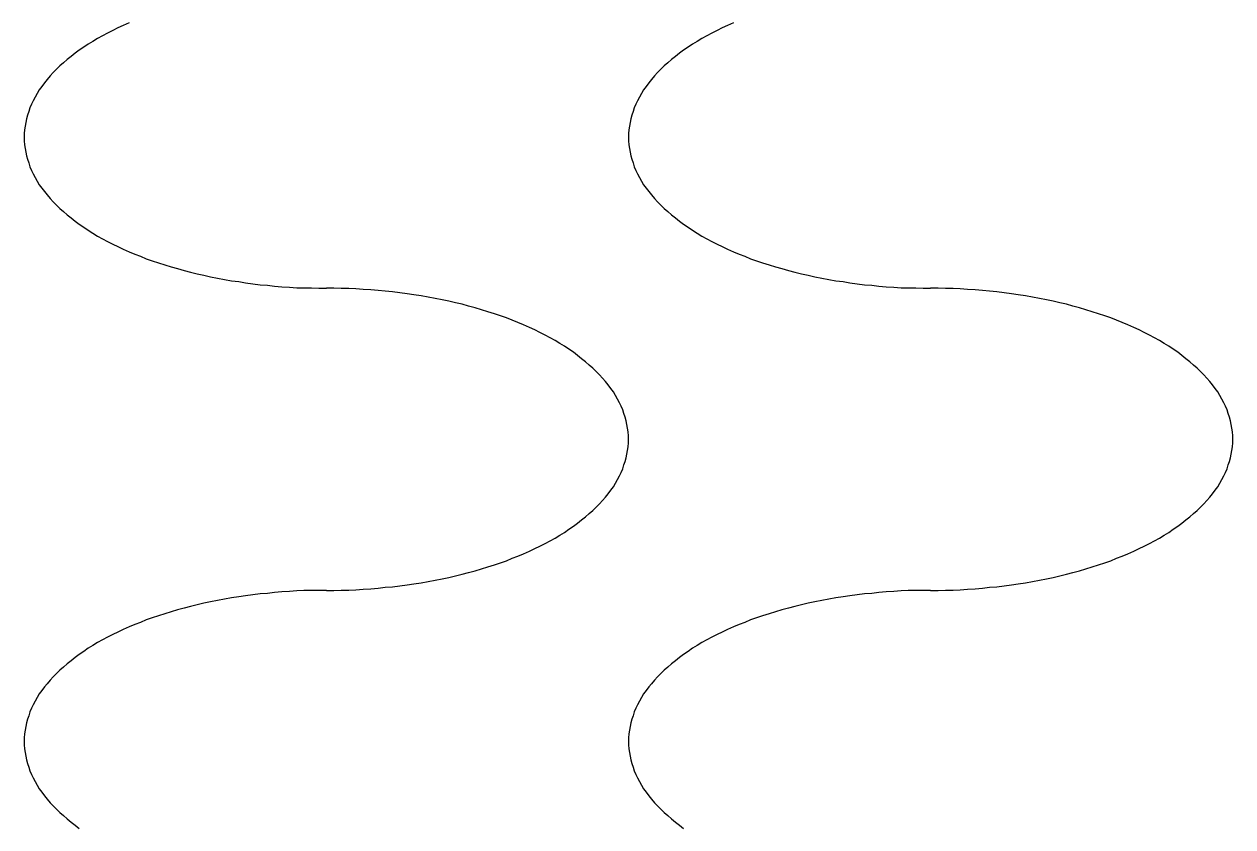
# Model space of a CAD drawing. Extents: x 0 to 40, y 0 to 70.
# Drawn here: x 29.6 to 30, y 51.5217 to 51.7874 of the extents above; entities that cross this region are included whole.
import ezdxf

# ---------------------------------------------------------------- set-up
doc = ezdxf.new("R2010")
doc.units = 0
doc.layers.add('AL_FOIL', color=2, linetype='CONTINUOUS')

msp = doc.modelspace()

# ---------------------------------------------------------------- linework, layer by layer
at = {"layer": 'AL_FOIL'}
for p, q in [((29.6276, 51.7845), (29.6259, 51.7836)), ((29.6293, 51.7854), (29.6276, 51.7845)), ((29.631, 51.7862), (29.6293, 51.7854)), ((29.6328, 51.787), (29.631, 51.7862)), ((29.6347, 51.7879), (29.6328, 51.787)), ((29.8276, 51.7845), (29.8259, 51.7836)), ((29.8293, 51.7854), (29.8276, 51.7845)), ((29.831, 51.7862), (29.8293, 51.7854)), ((29.8328, 51.787), (29.831, 51.7862)), ((29.8347, 51.7879), (29.8328, 51.787)), ((29.6212, 51.7808), (29.6197, 51.7798)), ((29.6227, 51.7817), (29.6212, 51.7808)), ((29.6243, 51.7827), (29.6227, 51.7817)), ((29.6259, 51.7836), (29.6243, 51.7827)), ((29.8212, 51.7808), (29.8197, 51.7798)), ((29.8227, 51.7817), (29.8212, 51.7808)), ((29.8243, 51.7827), (29.8227, 51.7817)), ((29.8259, 51.7836), (29.8243, 51.7827)), ((29.6155, 51.7767), (29.6142, 51.7757)), ((29.6169, 51.7778), (29.6155, 51.7767)), ((29.6182, 51.7788), (29.6169, 51.7778)), ((29.6197, 51.7798), (29.6182, 51.7788)), ((29.8155, 51.7767), (29.8142, 51.7757)), ((29.8169, 51.7778), (29.8155, 51.7767)), ((29.8182, 51.7788), (29.8169, 51.7778)), ((29.8197, 51.7798), (29.8182, 51.7788)), ((29.6107, 51.7725), (29.6096, 51.7714)), ((29.6118, 51.7736), (29.6107, 51.7725)), ((29.613, 51.7746), (29.6118, 51.7736)), ((29.6142, 51.7757), (29.613, 51.7746)), ((29.8107, 51.7725), (29.8096, 51.7714)), ((29.8118, 51.7736), (29.8107, 51.7725)), ((29.813, 51.7746), (29.8118, 51.7736)), ((29.8142, 51.7757), (29.813, 51.7746)), ((29.6067, 51.768), (29.6058, 51.7668)), ((29.6076, 51.7691), (29.6067, 51.768)), ((29.6086, 51.7703), (29.6076, 51.7691)), ((29.6096, 51.7714), (29.6086, 51.7703)), ((29.8067, 51.768), (29.8058, 51.7668)), ((29.8076, 51.7691), (29.8067, 51.768)), ((29.8086, 51.7703), (29.8076, 51.7691)), ((29.8096, 51.7714), (29.8086, 51.7703)), ((29.6043, 51.7645), (29.6036, 51.7633)), ((29.605, 51.7657), (29.6043, 51.7645)), ((29.6058, 51.7668), (29.605, 51.7657)), ((29.8043, 51.7645), (29.8036, 51.7633)), ((29.805, 51.7657), (29.8043, 51.7645)), ((29.8058, 51.7668), (29.805, 51.7657)), ((29.6024, 51.761), (29.6019, 51.7598)), ((29.603, 51.7621), (29.6024, 51.761)), ((29.6036, 51.7633), (29.603, 51.7621)), ((29.8024, 51.761), (29.8019, 51.7598)), ((29.803, 51.7621), (29.8024, 51.761)), ((29.8036, 51.7633), (29.803, 51.7621)), ((29.6008, 51.7561), (29.6005, 51.7549)), ((29.6011, 51.7573), (29.6008, 51.7561)), ((29.6015, 51.7585), (29.6011, 51.7573)), ((29.6019, 51.7598), (29.6015, 51.7585)), ((29.8008, 51.7561), (29.8005, 51.7549)), ((29.8011, 51.7573), (29.8008, 51.7561)), ((29.8015, 51.7585), (29.8011, 51.7573)), ((29.8019, 51.7598), (29.8015, 51.7585)), ((29.6001, 51.7525), (29.6, 51.7512)), ((29.6003, 51.7537), (29.6001, 51.7525)), ((29.6005, 51.7549), (29.6003, 51.7537)), ((29.8001, 51.7525), (29.8, 51.7512)), ((29.8003, 51.7537), (29.8001, 51.7525)), ((29.8005, 51.7549), (29.8003, 51.7537)), ((29.6, 51.7512), (29.6, 51.75)), ((29.6, 51.75), (29.6, 51.7488)), ((29.6, 51.7488), (29.6001, 51.7475)), ((29.8, 51.7512), (29.8, 51.75)), ((29.8, 51.75), (29.8, 51.7488)), ((29.8, 51.7488), (29.8001, 51.7475)), ((29.6001, 51.7475), (29.6003, 51.7463)), ((29.6003, 51.7463), (29.6005, 51.7451)), ((29.6005, 51.7451), (29.6008, 51.7439)), ((29.8001, 51.7475), (29.8003, 51.7463)), ((29.8003, 51.7463), (29.8005, 51.7451)), ((29.8005, 51.7451), (29.8008, 51.7439)), ((29.6008, 51.7439), (29.6011, 51.7427)), ((29.6011, 51.7427), (29.6015, 51.7415)), ((29.6015, 51.7415), (29.6019, 51.7402)), ((29.6019, 51.7402), (29.6024, 51.739)), ((29.8008, 51.7439), (29.8011, 51.7427)), ((29.8011, 51.7427), (29.8015, 51.7415)), ((29.8015, 51.7415), (29.8019, 51.7402)), ((29.8019, 51.7402), (29.8024, 51.739)), ((29.6024, 51.739), (29.603, 51.7379)), ((29.603, 51.7379), (29.6036, 51.7367)), ((29.6036, 51.7367), (29.6043, 51.7355)), ((29.8024, 51.739), (29.803, 51.7379)), ((29.803, 51.7379), (29.8036, 51.7367)), ((29.8036, 51.7367), (29.8043, 51.7355)), ((29.6043, 51.7355), (29.605, 51.7343)), ((29.605, 51.7343), (29.6058, 51.7332)), ((29.6058, 51.7332), (29.6067, 51.732)), ((29.6067, 51.732), (29.6076, 51.7309)), ((29.8043, 51.7355), (29.805, 51.7343)), ((29.805, 51.7343), (29.8058, 51.7332)), ((29.8058, 51.7332), (29.8067, 51.732)), ((29.8067, 51.732), (29.8076, 51.7309)), ((29.6076, 51.7309), (29.6086, 51.7297)), ((29.6086, 51.7297), (29.6096, 51.7286)), ((29.6096, 51.7286), (29.6107, 51.7275)), ((29.8076, 51.7309), (29.8086, 51.7297)), ((29.8086, 51.7297), (29.8096, 51.7286)), ((29.8096, 51.7286), (29.8107, 51.7275)), ((29.6107, 51.7275), (29.6118, 51.7264)), ((29.6118, 51.7264), (29.613, 51.7254)), ((29.613, 51.7254), (29.6142, 51.7243)), ((29.6142, 51.7243), (29.6155, 51.7233)), ((29.8107, 51.7275), (29.8118, 51.7264)), ((29.8118, 51.7264), (29.813, 51.7254)), ((29.813, 51.7254), (29.8142, 51.7243)), ((29.8142, 51.7243), (29.8155, 51.7233)), ((29.6155, 51.7233), (29.6169, 51.7222)), ((29.6169, 51.7222), (29.6182, 51.7212)), ((29.6182, 51.7212), (29.6197, 51.7202)), ((29.6197, 51.7202), (29.6212, 51.7192)), ((29.8155, 51.7233), (29.8169, 51.7222)), ((29.8169, 51.7222), (29.8182, 51.7212)), ((29.8182, 51.7212), (29.8197, 51.7202)), ((29.8197, 51.7202), (29.8212, 51.7192)), ((29.6212, 51.7192), (29.6227, 51.7183)), ((29.6227, 51.7183), (29.6243, 51.7173)), ((29.6243, 51.7173), (29.6259, 51.7164)), ((29.6259, 51.7164), (29.6276, 51.7155)), ((29.8212, 51.7192), (29.8227, 51.7183)), ((29.8227, 51.7183), (29.8243, 51.7173)), ((29.8243, 51.7173), (29.8259, 51.7164)), ((29.8259, 51.7164), (29.8276, 51.7155)), ((29.6276, 51.7155), (29.6293, 51.7146)), ((29.6293, 51.7146), (29.631, 51.7138)), ((29.631, 51.7138), (29.6328, 51.713)), ((29.6328, 51.713), (29.6347, 51.7121)), ((29.6347, 51.7121), (29.6366, 51.7113)), ((29.8276, 51.7155), (29.8293, 51.7146)), ((29.8293, 51.7146), (29.831, 51.7138)), ((29.831, 51.7138), (29.8328, 51.713)), ((29.8328, 51.713), (29.8347, 51.7121)), ((29.8347, 51.7121), (29.8366, 51.7113)), ((29.6366, 51.7113), (29.6385, 51.7106)), ((29.6385, 51.7106), (29.6404, 51.7098)), ((29.6404, 51.7098), (29.6424, 51.7091)), ((29.6424, 51.7091), (29.6444, 51.7084)), ((29.6444, 51.7084), (29.6465, 51.7078)), ((29.8366, 51.7113), (29.8385, 51.7106)), ((29.8385, 51.7106), (29.8404, 51.7098)), ((29.8404, 51.7098), (29.8424, 51.7091)), ((29.8424, 51.7091), (29.8444, 51.7084)), ((29.8444, 51.7084), (29.8465, 51.7078)), ((29.6465, 51.7078), (29.6486, 51.7071)), ((29.6486, 51.7071), (29.6507, 51.7065)), ((29.6507, 51.7065), (29.6529, 51.7059)), ((29.6529, 51.7059), (29.655, 51.7053)), ((29.655, 51.7053), (29.6572, 51.7048)), ((29.6572, 51.7048), (29.6595, 51.7043)), ((29.6595, 51.7043), (29.6617, 51.7038)), ((29.8465, 51.7078), (29.8486, 51.7071)), ((29.8486, 51.7071), (29.8507, 51.7065)), ((29.8507, 51.7065), (29.8529, 51.7059)), ((29.8529, 51.7059), (29.855, 51.7053)), ((29.855, 51.7053), (29.8572, 51.7048)), ((29.8572, 51.7048), (29.8595, 51.7043)), ((29.8595, 51.7043), (29.8617, 51.7038)), ((29.6617, 51.7038), (29.664, 51.7034)), ((29.664, 51.7034), (29.6663, 51.7029)), ((29.6663, 51.7029), (29.6686, 51.7025)), ((29.6686, 51.7025), (29.671, 51.7022)), ((29.671, 51.7022), (29.6733, 51.7018)), ((29.6733, 51.7018), (29.6757, 51.7015)), ((29.6757, 51.7015), (29.6781, 51.7012)), ((29.6781, 51.7012), (29.6805, 51.701)), ((29.6805, 51.701), (29.6829, 51.7007)), ((29.6829, 51.7007), (29.6853, 51.7005)), ((29.6853, 51.7005), (29.6878, 51.7004)), ((29.6878, 51.7004), (29.6902, 51.7002)), ((29.6902, 51.7002), (29.6926, 51.7001)), ((29.6926, 51.7001), (29.6951, 51.7001)), ((29.6951, 51.7001), (29.6975, 51.7)), ((29.6975, 51.7), (29.7, 51.7)), ((29.7025, 51.7), (29.7, 51.7)), ((29.7049, 51.6999), (29.7025, 51.7)), ((29.8617, 51.7038), (29.864, 51.7034)), ((29.864, 51.7034), (29.8663, 51.7029)), ((29.8663, 51.7029), (29.8686, 51.7025)), ((29.8686, 51.7025), (29.871, 51.7022)), ((29.871, 51.7022), (29.8733, 51.7018)), ((29.8733, 51.7018), (29.8757, 51.7015)), ((29.8757, 51.7015), (29.8781, 51.7012)), ((29.8781, 51.7012), (29.8805, 51.701)), ((29.8805, 51.701), (29.8829, 51.7007)), ((29.8829, 51.7007), (29.8853, 51.7005)), ((29.8853, 51.7005), (29.8878, 51.7004)), ((29.8878, 51.7004), (29.8902, 51.7002)), ((29.8902, 51.7002), (29.8926, 51.7001)), ((29.8926, 51.7001), (29.8951, 51.7001)), ((29.8951, 51.7001), (29.8975, 51.7)), ((29.8975, 51.7), (29.9, 51.7)), ((29.9025, 51.7), (29.9, 51.7)), ((29.9049, 51.6999), (29.9025, 51.7)), ((29.7074, 51.6999), (29.7049, 51.6999)), ((29.7098, 51.6998), (29.7074, 51.6999)), ((29.7122, 51.6996), (29.7098, 51.6998)), ((29.7147, 51.6995), (29.7122, 51.6996)), ((29.7171, 51.6993), (29.7147, 51.6995)), ((29.7195, 51.699), (29.7171, 51.6993)), ((29.7219, 51.6988), (29.7195, 51.699)), ((29.7243, 51.6985), (29.7219, 51.6988)), ((29.7267, 51.6982), (29.7243, 51.6985)), ((29.729, 51.6978), (29.7267, 51.6982)), ((29.7314, 51.6975), (29.729, 51.6978)), ((29.7337, 51.6971), (29.7314, 51.6975)), ((29.736, 51.6966), (29.7337, 51.6971)), ((29.7383, 51.6962), (29.736, 51.6966)), ((29.7405, 51.6957), (29.7383, 51.6962)), ((29.9074, 51.6999), (29.9049, 51.6999)), ((29.9098, 51.6998), (29.9074, 51.6999)), ((29.9122, 51.6996), (29.9098, 51.6998)), ((29.9147, 51.6995), (29.9122, 51.6996)), ((29.9171, 51.6993), (29.9147, 51.6995)), ((29.9195, 51.699), (29.9171, 51.6993)), ((29.9219, 51.6988), (29.9195, 51.699)), ((29.9243, 51.6985), (29.9219, 51.6988)), ((29.9267, 51.6982), (29.9243, 51.6985)), ((29.929, 51.6978), (29.9267, 51.6982)), ((29.9314, 51.6975), (29.929, 51.6978)), ((29.9337, 51.6971), (29.9314, 51.6975)), ((29.936, 51.6966), (29.9337, 51.6971)), ((29.9383, 51.6962), (29.936, 51.6966)), ((29.9405, 51.6957), (29.9383, 51.6962)), ((29.7428, 51.6952), (29.7405, 51.6957)), ((29.745, 51.6947), (29.7428, 51.6952)), ((29.7471, 51.6941), (29.745, 51.6947)), ((29.7493, 51.6935), (29.7471, 51.6941)), ((29.7514, 51.6929), (29.7493, 51.6935)), ((29.7535, 51.6922), (29.7514, 51.6929)), ((29.7556, 51.6916), (29.7535, 51.6922)), ((29.9428, 51.6952), (29.9405, 51.6957)), ((29.945, 51.6947), (29.9428, 51.6952)), ((29.9471, 51.6941), (29.945, 51.6947)), ((29.9493, 51.6935), (29.9471, 51.6941)), ((29.9514, 51.6929), (29.9493, 51.6935)), ((29.9535, 51.6922), (29.9514, 51.6929)), ((29.9556, 51.6916), (29.9535, 51.6922)), ((29.7576, 51.6909), (29.7556, 51.6916)), ((29.7596, 51.6902), (29.7576, 51.6909)), ((29.7615, 51.6894), (29.7596, 51.6902)), ((29.7634, 51.6887), (29.7615, 51.6894)), ((29.7653, 51.6879), (29.7634, 51.6887)), ((29.9576, 51.6909), (29.9556, 51.6916)), ((29.9596, 51.6902), (29.9576, 51.6909)), ((29.9615, 51.6894), (29.9596, 51.6902)), ((29.9634, 51.6887), (29.9615, 51.6894)), ((29.9653, 51.6879), (29.9634, 51.6887)), ((29.7672, 51.687), (29.7653, 51.6879)), ((29.769, 51.6862), (29.7672, 51.687)), ((29.7707, 51.6854), (29.769, 51.6862)), ((29.7724, 51.6845), (29.7707, 51.6854)), ((29.7741, 51.6836), (29.7724, 51.6845)), ((29.9672, 51.687), (29.9653, 51.6879)), ((29.969, 51.6862), (29.9672, 51.687)), ((29.9707, 51.6854), (29.969, 51.6862)), ((29.9724, 51.6845), (29.9707, 51.6854)), ((29.9741, 51.6836), (29.9724, 51.6845)), ((29.7757, 51.6827), (29.7741, 51.6836)), ((29.7773, 51.6817), (29.7757, 51.6827)), ((29.7788, 51.6808), (29.7773, 51.6817)), ((29.7803, 51.6798), (29.7788, 51.6808)), ((29.9757, 51.6827), (29.9741, 51.6836)), ((29.9773, 51.6817), (29.9757, 51.6827)), ((29.9788, 51.6808), (29.9773, 51.6817)), ((29.9803, 51.6798), (29.9788, 51.6808)), ((29.7818, 51.6788), (29.7803, 51.6798)), ((29.7831, 51.6778), (29.7818, 51.6788)), ((29.7845, 51.6767), (29.7831, 51.6778)), ((29.7858, 51.6757), (29.7845, 51.6767)), ((29.9818, 51.6788), (29.9803, 51.6798)), ((29.9831, 51.6778), (29.9818, 51.6788)), ((29.9845, 51.6767), (29.9831, 51.6778)), ((29.9858, 51.6757), (29.9845, 51.6767)), ((29.787, 51.6746), (29.7858, 51.6757)), ((29.7882, 51.6736), (29.787, 51.6746)), ((29.7893, 51.6725), (29.7882, 51.6736)), ((29.7904, 51.6714), (29.7893, 51.6725)), ((29.987, 51.6746), (29.9858, 51.6757)), ((29.9882, 51.6736), (29.987, 51.6746)), ((29.9893, 51.6725), (29.9882, 51.6736)), ((29.9904, 51.6714), (29.9893, 51.6725)), ((29.7914, 51.6703), (29.7904, 51.6714)), ((29.7924, 51.6691), (29.7914, 51.6703)), ((29.7933, 51.668), (29.7924, 51.6691)), ((29.7942, 51.6668), (29.7933, 51.668)), ((29.9914, 51.6703), (29.9904, 51.6714)), ((29.9924, 51.6691), (29.9914, 51.6703)), ((29.9933, 51.668), (29.9924, 51.6691)), ((29.9942, 51.6668), (29.9933, 51.668)), ((29.795, 51.6657), (29.7942, 51.6668)), ((29.7957, 51.6645), (29.795, 51.6657)), ((29.7964, 51.6633), (29.7957, 51.6645)), ((29.995, 51.6657), (29.9942, 51.6668)), ((29.9957, 51.6645), (29.995, 51.6657)), ((29.9964, 51.6633), (29.9957, 51.6645)), ((29.797, 51.6621), (29.7964, 51.6633)), ((29.7976, 51.661), (29.797, 51.6621)), ((29.7981, 51.6598), (29.7976, 51.661)), ((29.997, 51.6621), (29.9964, 51.6633)), ((29.9976, 51.661), (29.997, 51.6621)), ((29.9981, 51.6598), (29.9976, 51.661)), ((29.7985, 51.6585), (29.7981, 51.6598)), ((29.7989, 51.6573), (29.7985, 51.6585)), ((29.7992, 51.6561), (29.7989, 51.6573)), ((29.7995, 51.6549), (29.7992, 51.6561)), ((29.9985, 51.6585), (29.9981, 51.6598)), ((29.9989, 51.6573), (29.9985, 51.6585)), ((29.9992, 51.6561), (29.9989, 51.6573)), ((29.9995, 51.6549), (29.9992, 51.6561)), ((29.7997, 51.6537), (29.7995, 51.6549)), ((29.7999, 51.6525), (29.7997, 51.6537)), ((29.8, 51.6512), (29.7999, 51.6525)), ((29.9997, 51.6537), (29.9995, 51.6549)), ((29.9999, 51.6525), (29.9997, 51.6537)), ((30, 51.6512), (29.9999, 51.6525)), ((29.7999, 51.6475), (29.8, 51.6488)), ((29.8, 51.65), (29.8, 51.6512)), ((29.8, 51.6488), (29.8, 51.65)), ((29.9999, 51.6475), (30, 51.6488)), ((30, 51.65), (30, 51.6512)), ((30, 51.6488), (30, 51.65)), ((29.7992, 51.6439), (29.7995, 51.6451)), ((29.7995, 51.6451), (29.7997, 51.6463)), ((29.7997, 51.6463), (29.7999, 51.6475)), ((29.9992, 51.6439), (29.9995, 51.6451)), ((29.9995, 51.6451), (29.9997, 51.6463)), ((29.9997, 51.6463), (29.9999, 51.6475)), ((29.7976, 51.639), (29.7981, 51.6402)), ((29.7981, 51.6402), (29.7985, 51.6415)), ((29.7985, 51.6415), (29.7989, 51.6427)), ((29.7989, 51.6427), (29.7992, 51.6439)), ((29.9976, 51.639), (29.9981, 51.6402)), ((29.9981, 51.6402), (29.9985, 51.6415)), ((29.9985, 51.6415), (29.9989, 51.6427)), ((29.9989, 51.6427), (29.9992, 51.6439)), ((29.7957, 51.6355), (29.7964, 51.6367)), ((29.7964, 51.6367), (29.797, 51.6379)), ((29.797, 51.6379), (29.7976, 51.639)), ((29.9957, 51.6355), (29.9964, 51.6367)), ((29.9964, 51.6367), (29.997, 51.6379)), ((29.997, 51.6379), (29.9976, 51.639)), ((29.7924, 51.6309), (29.7933, 51.632)), ((29.7933, 51.632), (29.7942, 51.6332)), ((29.7942, 51.6332), (29.795, 51.6343)), ((29.795, 51.6343), (29.7957, 51.6355)), ((29.9924, 51.6309), (29.9933, 51.632)), ((29.9933, 51.632), (29.9942, 51.6332)), ((29.9942, 51.6332), (29.995, 51.6343)), ((29.995, 51.6343), (29.9957, 51.6355)), ((29.7893, 51.6275), (29.7904, 51.6286)), ((29.7904, 51.6286), (29.7914, 51.6297)), ((29.7914, 51.6297), (29.7924, 51.6309)), ((29.9893, 51.6275), (29.9904, 51.6286)), ((29.9904, 51.6286), (29.9914, 51.6297)), ((29.9914, 51.6297), (29.9924, 51.6309)), ((29.7845, 51.6233), (29.7858, 51.6243)), ((29.7858, 51.6243), (29.787, 51.6254)), ((29.787, 51.6254), (29.7882, 51.6264)), ((29.7882, 51.6264), (29.7893, 51.6275)), ((29.9845, 51.6233), (29.9858, 51.6243)), ((29.9858, 51.6243), (29.987, 51.6254)), ((29.987, 51.6254), (29.9882, 51.6264)), ((29.9882, 51.6264), (29.9893, 51.6275)), ((29.7788, 51.6192), (29.7803, 51.6202)), ((29.7803, 51.6202), (29.7818, 51.6212)), ((29.7818, 51.6212), (29.7831, 51.6222)), ((29.7831, 51.6222), (29.7845, 51.6233)), ((29.9788, 51.6192), (29.9803, 51.6202)), ((29.9803, 51.6202), (29.9818, 51.6212)), ((29.9818, 51.6212), (29.9831, 51.6222)), ((29.9831, 51.6222), (29.9845, 51.6233)), ((29.7724, 51.6155), (29.7741, 51.6164)), ((29.7741, 51.6164), (29.7757, 51.6173)), ((29.7757, 51.6173), (29.7773, 51.6183)), ((29.7773, 51.6183), (29.7788, 51.6192)), ((29.9724, 51.6155), (29.9741, 51.6164)), ((29.9741, 51.6164), (29.9757, 51.6173)), ((29.9757, 51.6173), (29.9773, 51.6183)), ((29.9773, 51.6183), (29.9788, 51.6192)), ((29.7634, 51.6113), (29.7653, 51.6121)), ((29.7653, 51.6121), (29.7672, 51.613)), ((29.7672, 51.613), (29.769, 51.6138)), ((29.769, 51.6138), (29.7707, 51.6146)), ((29.7707, 51.6146), (29.7724, 51.6155)), ((29.9634, 51.6113), (29.9653, 51.6121)), ((29.9653, 51.6121), (29.9672, 51.613)), ((29.9672, 51.613), (29.969, 51.6138)), ((29.969, 51.6138), (29.9707, 51.6146)), ((29.9707, 51.6146), (29.9724, 51.6155)), ((29.7535, 51.6078), (29.7556, 51.6084)), ((29.7556, 51.6084), (29.7576, 51.6091)), ((29.7576, 51.6091), (29.7596, 51.6098)), ((29.7596, 51.6098), (29.7615, 51.6106)), ((29.7615, 51.6106), (29.7634, 51.6113)), ((29.9535, 51.6078), (29.9556, 51.6084)), ((29.9556, 51.6084), (29.9576, 51.6091)), ((29.9576, 51.6091), (29.9596, 51.6098)), ((29.9596, 51.6098), (29.9615, 51.6106)), ((29.9615, 51.6106), (29.9634, 51.6113)), ((29.7383, 51.6038), (29.7405, 51.6043)), ((29.7405, 51.6043), (29.7428, 51.6048)), ((29.7428, 51.6048), (29.745, 51.6053)), ((29.745, 51.6053), (29.7471, 51.6059)), ((29.7471, 51.6059), (29.7493, 51.6065)), ((29.7493, 51.6065), (29.7514, 51.6071)), ((29.7514, 51.6071), (29.7535, 51.6078)), ((29.9383, 51.6038), (29.9405, 51.6043)), ((29.9405, 51.6043), (29.9428, 51.6048)), ((29.9428, 51.6048), (29.945, 51.6053)), ((29.945, 51.6053), (29.9471, 51.6059)), ((29.9471, 51.6059), (29.9493, 51.6065)), ((29.9493, 51.6065), (29.9514, 51.6071)), ((29.9514, 51.6071), (29.9535, 51.6078)), ((29.6975, 51.6), (29.6951, 51.5999)), ((29.7, 51.6), (29.6975, 51.6)), ((29.7, 51.6), (29.7025, 51.6)), ((29.7025, 51.6), (29.7049, 51.6001)), ((29.7049, 51.6001), (29.7074, 51.6001)), ((29.7074, 51.6001), (29.7098, 51.6002)), ((29.7098, 51.6002), (29.7122, 51.6004)), ((29.7122, 51.6004), (29.7147, 51.6005)), ((29.7147, 51.6005), (29.7171, 51.6007)), ((29.7171, 51.6007), (29.7195, 51.601)), ((29.7195, 51.601), (29.7219, 51.6012)), ((29.7219, 51.6012), (29.7243, 51.6015)), ((29.7243, 51.6015), (29.7267, 51.6018)), ((29.7267, 51.6018), (29.729, 51.6022)), ((29.729, 51.6022), (29.7314, 51.6025)), ((29.7314, 51.6025), (29.7337, 51.6029)), ((29.7337, 51.6029), (29.736, 51.6034)), ((29.736, 51.6034), (29.7383, 51.6038)), ((29.8975, 51.6), (29.8951, 51.5999)), ((29.9, 51.6), (29.8975, 51.6)), ((29.9, 51.6), (29.9025, 51.6)), ((29.9025, 51.6), (29.9049, 51.6001)), ((29.9049, 51.6001), (29.9074, 51.6001)), ((29.9074, 51.6001), (29.9098, 51.6002)), ((29.9098, 51.6002), (29.9122, 51.6004)), ((29.9122, 51.6004), (29.9147, 51.6005)), ((29.9147, 51.6005), (29.9171, 51.6007)), ((29.9171, 51.6007), (29.9195, 51.601)), ((29.9195, 51.601), (29.9219, 51.6012)), ((29.9219, 51.6012), (29.9243, 51.6015)), ((29.9243, 51.6015), (29.9267, 51.6018)), ((29.9267, 51.6018), (29.929, 51.6022)), ((29.929, 51.6022), (29.9314, 51.6025)), ((29.9314, 51.6025), (29.9337, 51.6029)), ((29.9337, 51.6029), (29.936, 51.6034)), ((29.936, 51.6034), (29.9383, 51.6038)), ((29.6617, 51.5962), (29.6595, 51.5957)), ((29.664, 51.5966), (29.6617, 51.5962)), ((29.6663, 51.5971), (29.664, 51.5966)), ((29.6686, 51.5975), (29.6663, 51.5971)), ((29.671, 51.5978), (29.6686, 51.5975)), ((29.6733, 51.5982), (29.671, 51.5978)), ((29.6757, 51.5985), (29.6733, 51.5982)), ((29.6781, 51.5988), (29.6757, 51.5985)), ((29.6805, 51.599), (29.6781, 51.5988)), ((29.6829, 51.5993), (29.6805, 51.599)), ((29.6853, 51.5995), (29.6829, 51.5993)), ((29.6878, 51.5996), (29.6853, 51.5995)), ((29.6902, 51.5998), (29.6878, 51.5996)), ((29.6926, 51.5999), (29.6902, 51.5998)), ((29.6951, 51.5999), (29.6926, 51.5999)), ((29.8617, 51.5962), (29.8595, 51.5957)), ((29.864, 51.5966), (29.8617, 51.5962)), ((29.8663, 51.5971), (29.864, 51.5966)), ((29.8686, 51.5975), (29.8663, 51.5971)), ((29.871, 51.5978), (29.8686, 51.5975)), ((29.8733, 51.5982), (29.871, 51.5978)), ((29.8757, 51.5985), (29.8733, 51.5982)), ((29.8781, 51.5988), (29.8757, 51.5985)), ((29.8805, 51.599), (29.8781, 51.5988)), ((29.8829, 51.5993), (29.8805, 51.599)), ((29.8853, 51.5995), (29.8829, 51.5993)), ((29.8878, 51.5996), (29.8853, 51.5995)), ((29.8902, 51.5998), (29.8878, 51.5996)), ((29.8926, 51.5999), (29.8902, 51.5998)), ((29.8951, 51.5999), (29.8926, 51.5999)), ((29.6465, 51.5922), (29.6444, 51.5916)), ((29.6486, 51.5929), (29.6465, 51.5922)), ((29.6507, 51.5935), (29.6486, 51.5929)), ((29.6529, 51.5941), (29.6507, 51.5935)), ((29.655, 51.5947), (29.6529, 51.5941)), ((29.6572, 51.5952), (29.655, 51.5947)), ((29.6595, 51.5957), (29.6572, 51.5952)), ((29.8465, 51.5922), (29.8444, 51.5916)), ((29.8486, 51.5929), (29.8465, 51.5922)), ((29.8507, 51.5935), (29.8486, 51.5929)), ((29.8529, 51.5941), (29.8507, 51.5935)), ((29.855, 51.5947), (29.8529, 51.5941)), ((29.8572, 51.5952), (29.855, 51.5947)), ((29.8595, 51.5957), (29.8572, 51.5952)), ((29.6366, 51.5887), (29.6347, 51.5879)), ((29.6385, 51.5894), (29.6366, 51.5887)), ((29.6404, 51.5902), (29.6385, 51.5894)), ((29.6424, 51.5909), (29.6404, 51.5902)), ((29.6444, 51.5916), (29.6424, 51.5909)), ((29.8366, 51.5887), (29.8347, 51.5879)), ((29.8385, 51.5894), (29.8366, 51.5887)), ((29.8404, 51.5902), (29.8385, 51.5894)), ((29.8424, 51.5909), (29.8404, 51.5902)), ((29.8444, 51.5916), (29.8424, 51.5909)), ((29.6276, 51.5845), (29.6259, 51.5836)), ((29.6293, 51.5854), (29.6276, 51.5845)), ((29.631, 51.5862), (29.6293, 51.5854)), ((29.6328, 51.587), (29.631, 51.5862)), ((29.6347, 51.5879), (29.6328, 51.587)), ((29.8276, 51.5845), (29.8259, 51.5836)), ((29.8293, 51.5854), (29.8276, 51.5845)), ((29.831, 51.5862), (29.8293, 51.5854)), ((29.8328, 51.587), (29.831, 51.5862)), ((29.8347, 51.5879), (29.8328, 51.587)), ((29.6212, 51.5808), (29.6197, 51.5798)), ((29.6227, 51.5817), (29.6212, 51.5808)), ((29.6243, 51.5827), (29.6227, 51.5817)), ((29.6259, 51.5836), (29.6243, 51.5827)), ((29.8212, 51.5808), (29.8197, 51.5798)), ((29.8227, 51.5817), (29.8212, 51.5808)), ((29.8243, 51.5827), (29.8227, 51.5817)), ((29.8259, 51.5836), (29.8243, 51.5827)), ((29.6155, 51.5767), (29.6142, 51.5757)), ((29.6169, 51.5778), (29.6155, 51.5767)), ((29.6182, 51.5788), (29.6169, 51.5778)), ((29.6197, 51.5798), (29.6182, 51.5788)), ((29.8155, 51.5767), (29.8142, 51.5757)), ((29.8169, 51.5778), (29.8155, 51.5767)), ((29.8182, 51.5788), (29.8169, 51.5778)), ((29.8197, 51.5798), (29.8182, 51.5788)), ((29.6107, 51.5725), (29.6096, 51.5714)), ((29.6118, 51.5736), (29.6107, 51.5725)), ((29.613, 51.5746), (29.6118, 51.5736)), ((29.6142, 51.5757), (29.613, 51.5746)), ((29.8107, 51.5725), (29.8096, 51.5714)), ((29.8118, 51.5736), (29.8107, 51.5725)), ((29.813, 51.5746), (29.8118, 51.5736)), ((29.8142, 51.5757), (29.813, 51.5746)), ((29.6067, 51.568), (29.6058, 51.5668)), ((29.6076, 51.5691), (29.6067, 51.568)), ((29.6086, 51.5703), (29.6076, 51.5691)), ((29.6096, 51.5714), (29.6086, 51.5703)), ((29.8067, 51.568), (29.8058, 51.5668)), ((29.8076, 51.5691), (29.8067, 51.568)), ((29.8086, 51.5703), (29.8076, 51.5691)), ((29.8096, 51.5714), (29.8086, 51.5703)), ((29.6043, 51.5645), (29.6036, 51.5633)), ((29.605, 51.5657), (29.6043, 51.5645)), ((29.6058, 51.5668), (29.605, 51.5657)), ((29.8043, 51.5645), (29.8036, 51.5633)), ((29.805, 51.5657), (29.8043, 51.5645)), ((29.8058, 51.5668), (29.805, 51.5657)), ((29.6024, 51.561), (29.6019, 51.5598)), ((29.603, 51.5621), (29.6024, 51.561)), ((29.6036, 51.5633), (29.603, 51.5621)), ((29.8024, 51.561), (29.8019, 51.5598)), ((29.803, 51.5621), (29.8024, 51.561)), ((29.8036, 51.5633), (29.803, 51.5621)), ((29.6008, 51.5561), (29.6005, 51.5549)), ((29.6011, 51.5573), (29.6008, 51.5561)), ((29.6015, 51.5585), (29.6011, 51.5573)), ((29.6019, 51.5598), (29.6015, 51.5585)), ((29.8008, 51.5561), (29.8005, 51.5549)), ((29.8011, 51.5573), (29.8008, 51.5561)), ((29.8015, 51.5585), (29.8011, 51.5573)), ((29.8019, 51.5598), (29.8015, 51.5585)), ((29.6001, 51.5525), (29.6, 51.5512)), ((29.6003, 51.5537), (29.6001, 51.5525)), ((29.6005, 51.5549), (29.6003, 51.5537)), ((29.8001, 51.5525), (29.8, 51.5512)), ((29.8003, 51.5537), (29.8001, 51.5525)), ((29.8005, 51.5549), (29.8003, 51.5537)), ((29.6, 51.5512), (29.6, 51.55)), ((29.6, 51.55), (29.6, 51.5488)), ((29.6, 51.5488), (29.6001, 51.5475)), ((29.8, 51.5512), (29.8, 51.55)), ((29.8, 51.55), (29.8, 51.5488)), ((29.8, 51.5488), (29.8001, 51.5475)), ((29.6001, 51.5475), (29.6003, 51.5463)), ((29.6003, 51.5463), (29.6005, 51.5451)), ((29.6005, 51.5451), (29.6008, 51.5439)), ((29.8001, 51.5475), (29.8003, 51.5463)), ((29.8003, 51.5463), (29.8005, 51.5451)), ((29.8005, 51.5451), (29.8008, 51.5439)), ((29.6008, 51.5439), (29.6011, 51.5427)), ((29.6011, 51.5427), (29.6015, 51.5415)), ((29.6015, 51.5415), (29.6019, 51.5402)), ((29.6019, 51.5402), (29.6024, 51.539)), ((29.8008, 51.5439), (29.8011, 51.5427)), ((29.8011, 51.5427), (29.8015, 51.5415)), ((29.8015, 51.5415), (29.8019, 51.5402)), ((29.8019, 51.5402), (29.8024, 51.539)), ((29.6024, 51.539), (29.603, 51.5379)), ((29.603, 51.5379), (29.6036, 51.5367)), ((29.6036, 51.5367), (29.6043, 51.5355)), ((29.8024, 51.539), (29.803, 51.5379)), ((29.803, 51.5379), (29.8036, 51.5367)), ((29.8036, 51.5367), (29.8043, 51.5355)), ((29.6043, 51.5355), (29.605, 51.5343)), ((29.605, 51.5343), (29.6058, 51.5332)), ((29.6058, 51.5332), (29.6067, 51.532)), ((29.6067, 51.532), (29.6076, 51.5309)), ((29.8043, 51.5355), (29.805, 51.5343)), ((29.805, 51.5343), (29.8058, 51.5332)), ((29.8058, 51.5332), (29.8067, 51.532)), ((29.8067, 51.532), (29.8076, 51.5309)), ((29.6076, 51.5309), (29.6086, 51.5297)), ((29.6086, 51.5297), (29.6096, 51.5286)), ((29.6096, 51.5286), (29.6107, 51.5275)), ((29.8076, 51.5309), (29.8086, 51.5297)), ((29.8086, 51.5297), (29.8096, 51.5286)), ((29.8096, 51.5286), (29.8107, 51.5275)), ((29.6107, 51.5275), (29.6118, 51.5264)), ((29.6118, 51.5264), (29.613, 51.5254)), ((29.613, 51.5254), (29.6142, 51.5243)), ((29.6142, 51.5243), (29.6155, 51.5233)), ((29.8107, 51.5275), (29.8118, 51.5264)), ((29.8118, 51.5264), (29.813, 51.5254)), ((29.813, 51.5254), (29.8142, 51.5243)), ((29.8142, 51.5243), (29.8155, 51.5233)), ((29.6155, 51.5233), (29.6169, 51.5222)), ((29.6169, 51.5222), (29.6182, 51.5212)), ((29.8155, 51.5233), (29.8169, 51.5222)), ((29.8169, 51.5222), (29.8182, 51.5212))]:
    msp.add_line(p, q, dxfattribs=at)

doc.saveas('drawing.dxf')
